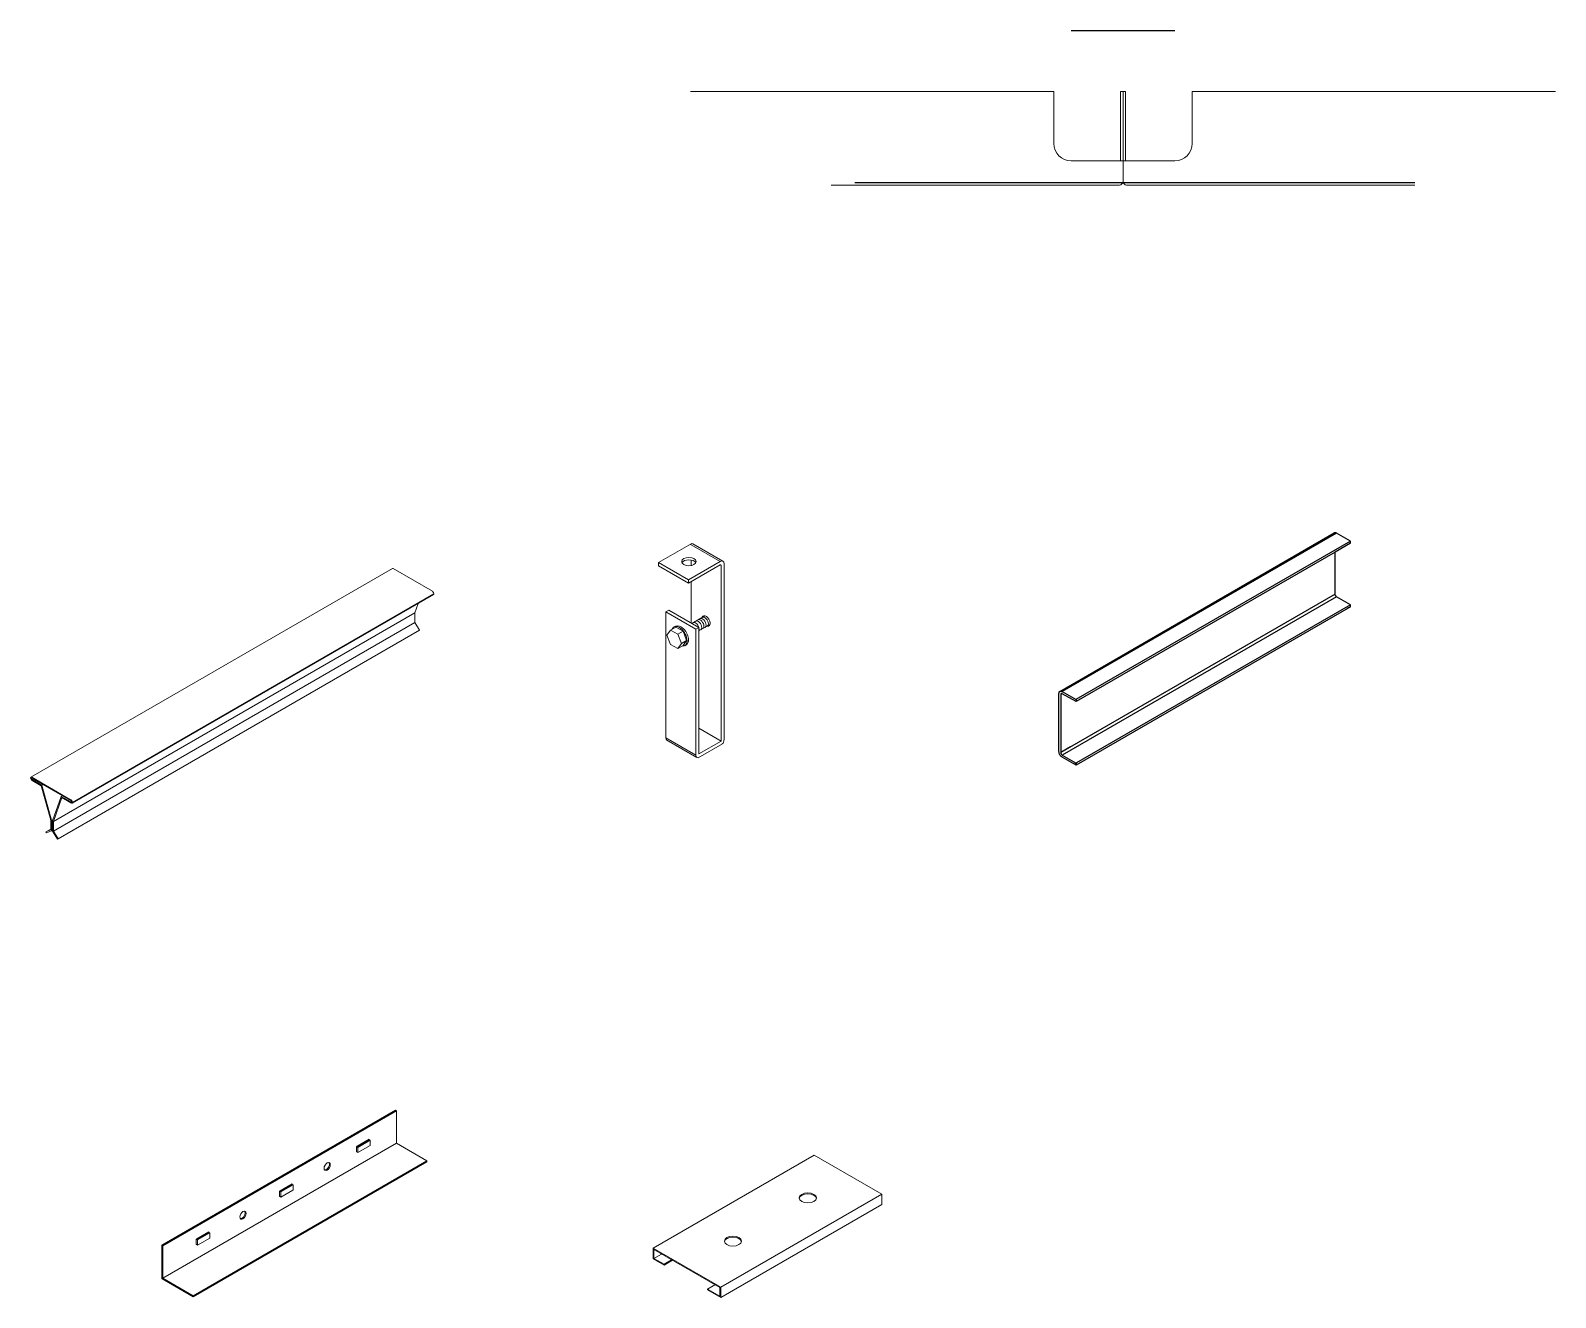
# Model space of a CAD drawing. Header units: millimetres. Extents: x 28487 to 58856, y 2691 to 22893.
# Drawn here: x 34468.4 to 34909.2, y 4993.2 to 5359.5 of the extents above; entities that cross this region are included whole.
import ezdxf

# ---------------------------------------------------------------- set-up
doc = ezdxf.new("R2010")
doc.units = ezdxf.units.MM

# ---------------------------------------------------------------- blocks, each defined once
blk = doc.blocks.new('A$C5FC57426')
at = {"color": 0, "linetype": 'Continuous', "lineweight": 0, "extrusion": (0, 0.816497, 0.57735)}
for p, q in [((0.1604, 0.1048), (-0.0976, -0.0441)), ((0.1891, 0.0886), (0.161, 0.1048)), ((0.1898, 0.0862), (-0.0681, -0.0627)), ((-0.0679, -0.0621), (0.19, 0.0868)), ((0.1764, 0.0731), (0.1787, 0.0798)), ((-0.0815, -0.0758), (0.1764, 0.0731)), ((-0.0815, -0.0827), (0.1764, 0.0662)), ((0.1764, 0.0662), (0.1764, 0.0731)), ((0.1798, 0.0608), (0.1764, 0.0662)), ((-0.0785, -0.0884), (0.1795, 0.0605)), ((-0.0781, -0.0881), (0.1798, 0.0608)), ((0.1795, 0.0605), (0.1798, 0.0608)), ((-0.0973, -0.0451), (-0.0968, -0.0449)), ((-0.0969, -0.0441), (-0.0688, -0.0604)), ((-0.0688, -0.061), (-0.0969, -0.0448)), ((-0.0968, -0.0457), (-0.096, -0.0453)), ((-0.0968, -0.0457), (-0.0898, -0.0497)), ((-0.0902, -0.0502), (-0.0968, -0.0464)), ((-0.0834, -0.0747), (-0.0902, -0.0502)), ((-0.0898, -0.0497), (-0.0891, -0.0493)), ((-0.0898, -0.0497), (-0.0828, -0.0749)), ((-0.0821, -0.0753), (-0.0759, -0.0578)), ((-0.0755, -0.0587), (-0.0815, -0.0758)), ((-0.0759, -0.0578), (-0.0752, -0.0574)), ((-0.0759, -0.0578), (-0.069, -0.0618)), ((-0.069, -0.0624), (-0.0755, -0.0587)), ((-0.069, -0.0618), (-0.0685, -0.0615)), ((-0.0834, -0.0816), (-0.0834, -0.0747)), ((-0.0828, -0.0749), (-0.0817, -0.0743)), ((-0.0828, -0.0749), (-0.0828, -0.0823)), ((-0.0821, -0.0827), (-0.0821, -0.0753)), ((-0.0815, -0.0758), (-0.0815, -0.0827)), ((-0.0869, -0.0831), (-0.0834, -0.0811)), ((-0.0869, -0.0831), (-0.0834, -0.0816)), ((-0.0865, -0.0838), (-0.0869, -0.0831)), ((-0.0828, -0.0823), (-0.0865, -0.0838)), ((-0.0828, -0.0823), (-0.0821, -0.0819)), ((-0.0785, -0.0884), (-0.0821, -0.0827)), ((-0.0815, -0.0827), (-0.0781, -0.0881)), ((-0.0781, -0.0881), (-0.0785, -0.0884))]:
    blk.add_line(p, q, dxfattribs=at)
at = {"color": 0, "linetype": 'Continuous', "lineweight": 0}
for centre, major_axis, start_param, end_param in [((0.1611, 0.1036), (-0.00071, 0.00123), -0.712308, 0), ((0.189, 0.0874), (-0.00071, 0.00123), -2.361477, -0.858488), ((0.1892, 0.0872), (0.000574, -0.000994), 0, 0.907352), ((-0.0968, -0.0453), (-0.000313, 0.000542), -0.675048, 0.895749), ((-0.097, -0.0454), (0.000208, -0.00036), -2.50429, -0.015796), ((-0.0687, -0.0617), (0.000208, -0.00036), -1.555, 0.933493), ((-0.0689, -0.0615), (-0.000313, 0.000542), -2.466545, -0.895749)]:
    blk.add_ellipse(centre, major_axis=major_axis, ratio=0.57735, start_param=start_param, end_param=end_param, dxfattribs=at)
at = {"color": 0, "linetype": 'Continuous', "lineweight": 0, "extrusion": (-2.2377e-16, -9.9638e-19, -1)}
blk.add_ellipse((-0.097, -0.0453), major_axis=(-0.000574, 0.000994), ratio=0.57735, start_param=-2.69727, end_param=-0.663445, dxfattribs=at)
at = {"color": 0, "linetype": 'Continuous', "lineweight": 0, "extrusion": (-7.21111e-17, -4.16334e-17, -1)}
blk.add_ellipse((-0.0968, -0.0453), major_axis=(-0.00071, 0.00123), ratio=0.57735, start_param=-0.790681, end_param=0.712308, dxfattribs=at)
at = {"color": 0, "linetype": 'Continuous', "lineweight": 0, "extrusion": (-9.24296e-17, -1.17463e-16, -1)}
blk.add_ellipse((-0.0687, -0.0617), major_axis=(0.000574, -0.000994), ratio=0.57735, start_param=-0.907352, end_param=1.126474, dxfattribs=at)
at = {"color": 0, "linetype": 'Continuous', "lineweight": 0, "extrusion": (-1.96015e-16, -4.90704e-17, -1)}
blk.add_ellipse((-0.0689, -0.0615), major_axis=(0.00071, -0.00123), ratio=0.57735, start_param=-2.283105, end_param=-0.780116, dxfattribs=at)

msp = doc.modelspace()

# ---------------------------------------------------------------- linework, layer by layer
at = {"color": 1}
for p, q in [((34769.15, 5359.48), (34799.15, 5359.48)), ((34765.89, 5168.43), (34845.23, 5214.25)), ((34845.9, 5214.18), (34766.58, 5168.39)), ((34849.88, 5211.88), (34770.56, 5166.09)), ((34845.34, 5214.3), (34845.23, 5214.25)), ((34845.47, 5214.31), (34845.34, 5214.3)), ((34845.61, 5214.3), (34845.47, 5214.31)), ((34849.88, 5211.28), (34845.47, 5208.73)), ((34845.75, 5214.26), (34845.61, 5214.3)), ((34845.9, 5214.18), (34845.75, 5214.26)), ((34849.88, 5211.88), (34845.9, 5214.18)), ((34849.88, 5211.28), (34849.88, 5211.88)), ((34845.47, 5208.73), (34770.57, 5165.49)), ((34845.47, 5196.53), (34845.47, 5208.73)), ((34845.47, 5196.53), (34766.16, 5150.75)), ((34845.9, 5195.78), (34766.58, 5149.99)), ((34849.88, 5193.48), (34770.04, 5147.39)), ((34849.88, 5192.88), (34770.57, 5147.1)), ((34845.47, 5196.45), (34845.47, 5196.53)), ((34845.49, 5196.37), (34845.47, 5196.45)), ((34845.51, 5196.28), (34845.49, 5196.37)), ((34845.55, 5196.19), (34845.51, 5196.28)), ((34845.59, 5196.11), (34845.55, 5196.19)), ((34845.65, 5196.03), (34845.59, 5196.11)), ((34845.7, 5195.95), (34845.65, 5196.03)), ((34845.77, 5195.89), (34845.7, 5195.95)), ((34845.83, 5195.83), (34845.77, 5195.89)), ((34845.9, 5195.78), (34845.83, 5195.83)), ((34849.88, 5193.48), (34845.9, 5195.78)), ((34849.33, 5192.56), (34848.93, 5192.33)), ((34849.88, 5192.88), (34849.33, 5192.56)), ((34849.88, 5192.88), (34849.88, 5193.48)), ((34765.64, 5167.83), (34765.65, 5168)), ((34765.64, 5151.03), (34765.64, 5167.83)), ((34765.65, 5168), (34765.69, 5168.15)), ((34765.69, 5168.15), (34765.74, 5168.27)), ((34765.74, 5168.27), (34765.82, 5168.37)), ((34765.82, 5168.37), (34765.92, 5168.45)), ((34765.92, 5168.45), (34766.03, 5168.5)), ((34766.03, 5168.5), (34766.16, 5168.51)), ((34766.16, 5168.51), (34766.3, 5168.5)), ((34766.59, 5167.78), (34766.16, 5167.53)), ((34766.18, 5167.68), (34766.16, 5167.61)), ((34766.16, 5167.61), (34766.16, 5167.53)), ((34766.16, 5167.53), (34766.16, 5150.73)), ((34766.21, 5167.73), (34766.18, 5167.68)), ((34766.24, 5167.78), (34766.21, 5167.73)), ((34766.28, 5167.81), (34766.24, 5167.78)), ((34766.34, 5167.83), (34766.28, 5167.81)), ((34766.3, 5168.5), (34766.44, 5168.46)), ((34766.39, 5167.84), (34766.34, 5167.83)), ((34766.46, 5167.84), (34766.39, 5167.84)), ((34766.44, 5168.46), (34766.59, 5168.38)), ((34766.52, 5167.82), (34766.46, 5167.84)), ((34766.59, 5167.78), (34766.52, 5167.82)), ((34766.59, 5168.38), (34770.57, 5166.08)), ((34770.57, 5165.48), (34766.59, 5167.78)), ((34770.57, 5166.08), (34770.57, 5165.48)), ((34765.65, 5150.85), (34765.64, 5151.03)), ((34765.69, 5150.67), (34765.65, 5150.85)), ((34765.74, 5150.47), (34765.69, 5150.67)), ((34765.82, 5150.28), (34765.74, 5150.47)), ((34765.83, 5150.26), (34765.82, 5150.28)), ((34765.92, 5150.09), (34765.83, 5150.26)), ((34766.03, 5149.92), (34765.92, 5150.09)), ((34766.16, 5149.75), (34766.03, 5149.92)), ((34768.99, 5152.37), (34766.16, 5150.73)), ((34766.16, 5150.73), (34766.16, 5150.65)), ((34766.16, 5150.65), (34766.18, 5150.57)), ((34766.3, 5149.61), (34766.16, 5149.75)), ((34766.18, 5150.57), (34766.21, 5150.48)), ((34766.21, 5150.48), (34766.24, 5150.39)), ((34766.24, 5150.39), (34766.28, 5150.31)), ((34766.28, 5150.31), (34766.34, 5150.23)), ((34766.44, 5149.48), (34766.3, 5149.61)), ((34766.34, 5150.23), (34766.39, 5150.15)), ((34766.39, 5150.15), (34766.46, 5150.08)), ((34766.59, 5149.38), (34766.44, 5149.48)), ((34766.46, 5150.08), (34766.52, 5150.03)), ((34766.52, 5150.03), (34766.59, 5149.98)), ((34766.59, 5149.98), (34770.57, 5147.68)), ((34770.57, 5147.08), (34766.59, 5149.38)), ((34770.57, 5147.68), (34770.57, 5147.08))]:
    msp.add_line(p, q, dxfattribs=at)
at = {"color": 1, "linetype": 'Continuous', "lineweight": 0, "extrusion": (0, 1, 0)}
for p, q in [((34659.13, 5341.82), (34764.15, 5341.82)), ((34764.15, 5341.82), (34764.15, 5326.82)), ((34783.45, 5341.82), (34784.15, 5341.82)), ((34783.45, 5321.82), (34783.45, 5341.82)), ((34784.15, 5341.82), (34784.15, 5326.82)), ((34784.85, 5341.82), (34784.15, 5341.82)), ((34784.15, 5341.82), (34784.15, 5326.82)), ((34784.85, 5321.82), (34784.85, 5341.82)), ((34909.16, 5341.82), (34804.15, 5341.82)), ((34804.15, 5341.82), (34804.15, 5326.82)), ((34784.15, 5326.82), (34784.15, 5321.82)), ((34784.15, 5326.82), (34784.15, 5321.82)), ((34769.15, 5321.82), (34784.15, 5321.82)), ((34799.15, 5321.82), (34784.15, 5321.82))]:
    msp.add_line(p, q, dxfattribs=at)
at = {"color": 1, "linetype": 'Continuous', "lineweight": 0}
for p, q in [((34784.15, 5321.82), (34784.15, 5315.82)), ((34784.15, 5321.82), (34784.15, 5315.82)), ((34783.15, 5314.82), (34699.83, 5314.82)), ((34785.15, 5314.82), (34868.46, 5314.82)), ((34506.32, 5008.36), (34573.86, 5047.35)), ((34506.58, 5008.21), (34574.12, 5047.2)), ((34574.12, 5047.2), (34573.86, 5047.35)), ((34562.83, 5036.96), (34566.28, 5038.96)), ((34563.01, 5036.63), (34566.54, 5038.67)), ((34563.03, 5036.85), (34566.36, 5038.77)), ((34566.28, 5038.96), (34566.28, 5038.72)), ((34566.36, 5038.77), (34566.54, 5038.67)), ((34566.54, 5038.67), (34566.54, 5037.18)), ((34506.58, 4998.82), (34574.12, 5037.82)), ((34562.83, 5036.96), (34562.63, 5036.85)), ((34562.63, 5036.85), (34563.01, 5036.63)), ((34562.63, 5035.35), (34562.63, 5036.85)), ((34562.63, 5035.35), (34563.01, 5035.13)), ((34562.83, 5036.96), (34563.03, 5036.85)), ((34566.52, 5037.16), (34563.01, 5035.13)), ((34563.01, 5036.63), (34563.01, 5035.13)), ((34648.33, 5007.49), (34694.93, 5034.39)), ((34694.93, 5034.39), (34714.45, 5023.12)), ((34582.97, 5032.71), (34582.97, 5032.41)), ((34540.54, 5024.1), (34543.99, 5026.09)), ((34540.73, 5023.77), (34544.26, 5025.8)), ((34540.75, 5023.98), (34544.08, 5025.91)), ((34543.99, 5026.09), (34543.99, 5025.86)), ((34544.08, 5025.91), (34544.26, 5025.8)), ((34544.26, 5025.8), (34544.26, 5024.32)), ((34540.54, 5024.1), (34540.35, 5023.99)), ((34540.35, 5023.99), (34540.73, 5023.77)), ((34540.35, 5022.49), (34540.35, 5023.99)), ((34540.35, 5022.49), (34540.73, 5022.27)), ((34540.54, 5024.1), (34540.75, 5023.98)), ((34544.24, 5024.29), (34540.73, 5022.27)), ((34540.73, 5023.77), (34540.73, 5022.27)), ((34667.86, 4996.21), (34714.45, 5023.12)), ((34714.45, 5023.12), (34714.45, 5020.13)), ((34667.86, 4993.23), (34714.45, 5020.13)), ((34516.49, 5010.21), (34519.94, 5012.21)), ((34516.68, 5009.88), (34520.21, 5011.92)), ((34516.7, 5010.1), (34520.03, 5012.02)), ((34519.94, 5012.21), (34519.94, 5011.97)), ((34520.03, 5012.02), (34520.21, 5011.92)), ((34520.21, 5011.92), (34520.21, 5010.43)), ((34506.58, 5008.21), (34506.32, 5008.36)), ((34516.49, 5010.21), (34516.3, 5010.1)), ((34516.3, 5010.1), (34516.68, 5009.88)), ((34516.3, 5008.6), (34516.3, 5010.1)), ((34516.3, 5008.6), (34516.68, 5008.38)), ((34516.49, 5010.21), (34516.7, 5010.1)), ((34520.19, 5010.41), (34516.68, 5008.38)), ((34516.68, 5009.88), (34516.68, 5008.38)), ((34648.33, 5007.49), (34667.86, 4996.21)), ((34648.33, 5007.49), (34648.33, 5004.39)), ((34648.33, 5004.39), (34651.48, 5002.57)), ((34648.57, 5007.07), (34667.62, 4996.08)), ((34648.57, 5007.07), (34648.57, 5004.53)), ((34648.57, 5004.53), (34650.77, 5005.8)), ((34648.57, 5004.53), (34651.48, 5002.85)), ((34651.48, 5002.85), (34653.68, 5004.12)), ((34651.48, 5002.57), (34653.92, 5003.98)), ((34651.48, 5002.57), (34651.48, 5002.85)), ((34664.09, 4995.68), (34666.2, 4996.89)), ((34667.62, 4993.64), (34664.09, 4995.68)), ((34664.09, 4995.68), (34664.09, 4995.4)), ((34667.86, 4993.23), (34664.09, 4995.4)), ((34667.62, 4996.08), (34667.62, 4993.64)), ((34667.86, 4996.21), (34667.86, 4993.23)), ((34515.43, 4993.72), (34515.43, 4993.42))]:
    msp.add_line(p, q, dxfattribs=at)
msp.add_line((34706.61, 5315.52), (34868.46, 5315.52))
at = {"color": 1, "linetype": 'Continuous', "lineweight": 0, "extrusion": (5.55112e-17, 0.816497, 0.57735)}
for p, q in [((34649.91, 5205.69), (34659.29, 5211.1)), ((34659.34, 5210.84), (34667.75, 5205.99)), ((34659.79, 5211.1), (34668.52, 5206.06)), ((34649.91, 5204.69), (34649.91, 5205.69)), ((34649.91, 5205.69), (34658.57, 5200.69)), ((34658.57, 5200.69), (34667.75, 5205.99)), ((34659.31, 5204.83), (34659.31, 5206.41)), ((34649.91, 5204.69), (34658.57, 5199.69)), ((34656.38, 5205.11), (34656.38, 5205.14)), ((34667.75, 5204.99), (34658.57, 5199.69)), ((34667.75, 5204.99), (34667.97, 5204.86)), ((34667.97, 5154.09), (34667.97, 5204.86)), ((34668.83, 5205.36), (34668.83, 5154.59)), ((34658.57, 5199.69), (34658.57, 5200.69)), ((34659.31, 5188.23), (34659.31, 5200.11)), ((34652.02, 5191.43), (34652.89, 5191.93)), ((34652.02, 5155.03), (34652.02, 5191.43)), ((34652.02, 5191.43), (34660.68, 5186.43)), ((34652.89, 5191.93), (34661.55, 5186.93)), ((34659.51, 5188.11), (34663.28, 5190.29)), ((34652.34, 5184.68), (34653.38, 5186.15)), ((34653.38, 5182), (34652.34, 5184.68)), ((34654.9, 5187.03), (34653.38, 5186.15)), ((34653.38, 5186.15), (34655.45, 5184.95)), ((34654.79, 5187.3), (34654.37, 5187.06)), ((34654.9, 5187.03), (34656.98, 5185.83)), ((34656.98, 5185.83), (34655.45, 5184.95)), ((34655.45, 5184.95), (34656.49, 5182.28)), ((34656.98, 5185.83), (34658.01, 5183.15)), ((34660.68, 5186.43), (34661.55, 5186.93)), ((34660.68, 5150.03), (34660.68, 5186.43)), ((34661.55, 5185.9), (34664.75, 5187.75)), ((34661.55, 5186.93), (34661.55, 5150.38)), ((34655.45, 5180.8), (34653.38, 5182)), ((34656.49, 5182.28), (34655.45, 5180.8)), ((34656.98, 5181.67), (34655.45, 5180.8)), ((34658.01, 5183.15), (34656.49, 5182.28)), ((34658.01, 5183.15), (34656.98, 5181.67)), ((34657.91, 5181.89), (34657.5, 5181.65)), ((34661.55, 5157.79), (34667.97, 5154.09)), ((34652.02, 5155.03), (34660.68, 5150.03)), ((34652.34, 5154.33), (34661, 5149.33)), ((34668.34, 5153.3), (34661.35, 5149.26)), ((34661.55, 5150.38), (34667.97, 5154.09)), ((34574.12, 5047.2), (34574.12, 5037.82)), ((34574.12, 5037.82), (34582.97, 5032.71)), ((34515.43, 4993.72), (34582.97, 5032.71)), ((34515.43, 4993.42), (34582.97, 5032.41)), ((34506.32, 4998.85), (34506.32, 5008.36)), ((34506.58, 5008.21), (34506.58, 4998.82)), ((34515.43, 4993.42), (34506.47, 4998.59)), ((34506.58, 4998.82), (34515.43, 4993.72))]:
    msp.add_line(p, q, dxfattribs=at)
at = {"color": 1, "linetype": 'Continuous', "lineweight": 0}
for centre, radius, start, end in [((34769.15, 5326.82), 5, 180, 270), ((34799.15, 5326.82), 5, 270, 0), ((34783.15, 5315.82), 1, 270, 0), ((34785.15, 5315.82), 1, 180, 270), ((34659.09, 5210.41), 0.5, 60, 120), ((34659.54, 5210.67), 0.5, 60, 120), ((34566.51, 5037.18), 0.03, 300, 0), ((34544.23, 5024.32), 0.03, 300, 0), ((34520.18, 5010.43), 0.03, 300, 0), ((34506.62, 4998.85), 0.3, 180, 240)]:
    msp.add_arc(centre, radius, start, end, dxfattribs=at)
at = {"color": 251, "linetype": 'Continuous', "lineweight": 0}
msp.add_ellipse((34658.67, 5205.97), major_axis=(-2.08, 0), ratio=0.57735, dxfattribs=at)
for centre, major_axis, start_param, end_param in [((34658.67, 5205.27), (-2.08, 0), 3.436832, 5.987946), ((34660.6, 5187.05), (-0.73, 1.27), 3.926991, 6.283185), ((34661.35, 5187.48), (-0.73, 1.27), 3.926991, 6.283185), ((34661.99, 5187.85), (-0.73, 1.27), 3.926991, 6.283185), ((34662.62, 5188.21), (-0.73, 1.27), 3.926991, 6.283185), ((34663.26, 5188.58), (-0.73, 1.27), 3.926991, 6.283185), ((34660.6, 5187.05), (-0.73, 1.27), 3.502704, 3.926991), ((34661.35, 5187.48), (-0.73, 1.27), 3.203512, 3.926991), ((34661.99, 5187.85), (-0.73, 1.27), 3.141593, 3.926991), ((34662.62, 5188.21), (-0.73, 1.27), 3.141593, 3.926991), ((34663.26, 5188.58), (-0.73, 1.27), 3.141593, 3.926991)]:
    msp.add_ellipse(centre, major_axis=major_axis, ratio=0.57735, start_param=start_param, end_param=end_param, dxfattribs=at)
at = {"color": 1, "linetype": 'Continuous', "lineweight": 0}
for centre, major_axis, start_param, end_param in [((34667.75, 5204.74), (0.77, 1.33), 5.497787, 7.068583), ((34667.75, 5204.74), (0.153, 0.265), 5.497787, 7.068583), ((34663.64, 5188.8), (0.83, -1.43), 5.807303, 9.90066), ((34655.94, 5184.35), (1.56, -2.7), 0.785398, 3.571255), ((34656.35, 5184.59), (-1.56, 2.7), 3.926991, 6.283185), ((34664.16, 5189.1), (-0.83, 1.43), 2.66571, 2.821905), ((34664.16, 5189.1), (0.75, -1.31), 6.059996, 6.084744), ((34655.94, 5184.35), (1.56, -2.7), 5.853523, 7.068583), ((34656.35, 5184.59), (-1.56, 2.7), 3.141593, 3.926991), ((34653.1, 5155.66), (-0.77, -1.33), 5.497787, 6.283185), ((34661.76, 5150.66), (-0.77, -1.33), 5.497787, 6.673198), ((34553.87, 5031.24), (-0.64, -1.1), 0.205161, 2.936432), ((34693.05, 5021.75), (-2.48, 0), 3.238706, 6.186072), ((34529.51, 5017.17), (-0.64, -1.1), 0.205161, 2.936432), ((34671.4, 5009.25), (-2.48, 0), 3.238706, 6.186072)]:
    msp.add_ellipse(centre, major_axis=major_axis, ratio=0.57735, start_param=start_param, end_param=end_param, dxfattribs=at)
at = {"color": 1, "linetype": 'Continuous', "lineweight": 0, "extrusion": (-2.77556e-17, 4.80741e-17, -1)}
msp.add_ellipse((34667.61, 5154.88), major_axis=(-0.57, 1.65), ratio=0.659727, start_param=1.965422, end_param=3.039738, dxfattribs=at)
at = {"color": 1, "linetype": 'Continuous', "lineweight": 0}
for centre, major_axis in [((34554.13, 5031.09), (-0.64, -1.1)), ((34693.05, 5022.03), (-2.48, 0)), ((34529.77, 5017.02), (-0.64, -1.1)), ((34671.4, 5009.53), (-2.48, 0))]:
    msp.add_ellipse(centre, major_axis=major_axis, ratio=0.57735, dxfattribs=at)

# ---------------------------------------------------------------- block references
at = {"color": 1, "xscale": 405, "yscale": 405, "zscale": 405}
msp.add_blockref('A$C5FC57426', (34508.01, 5161.5), dxfattribs=at)

doc.saveas('drawing.dxf')
